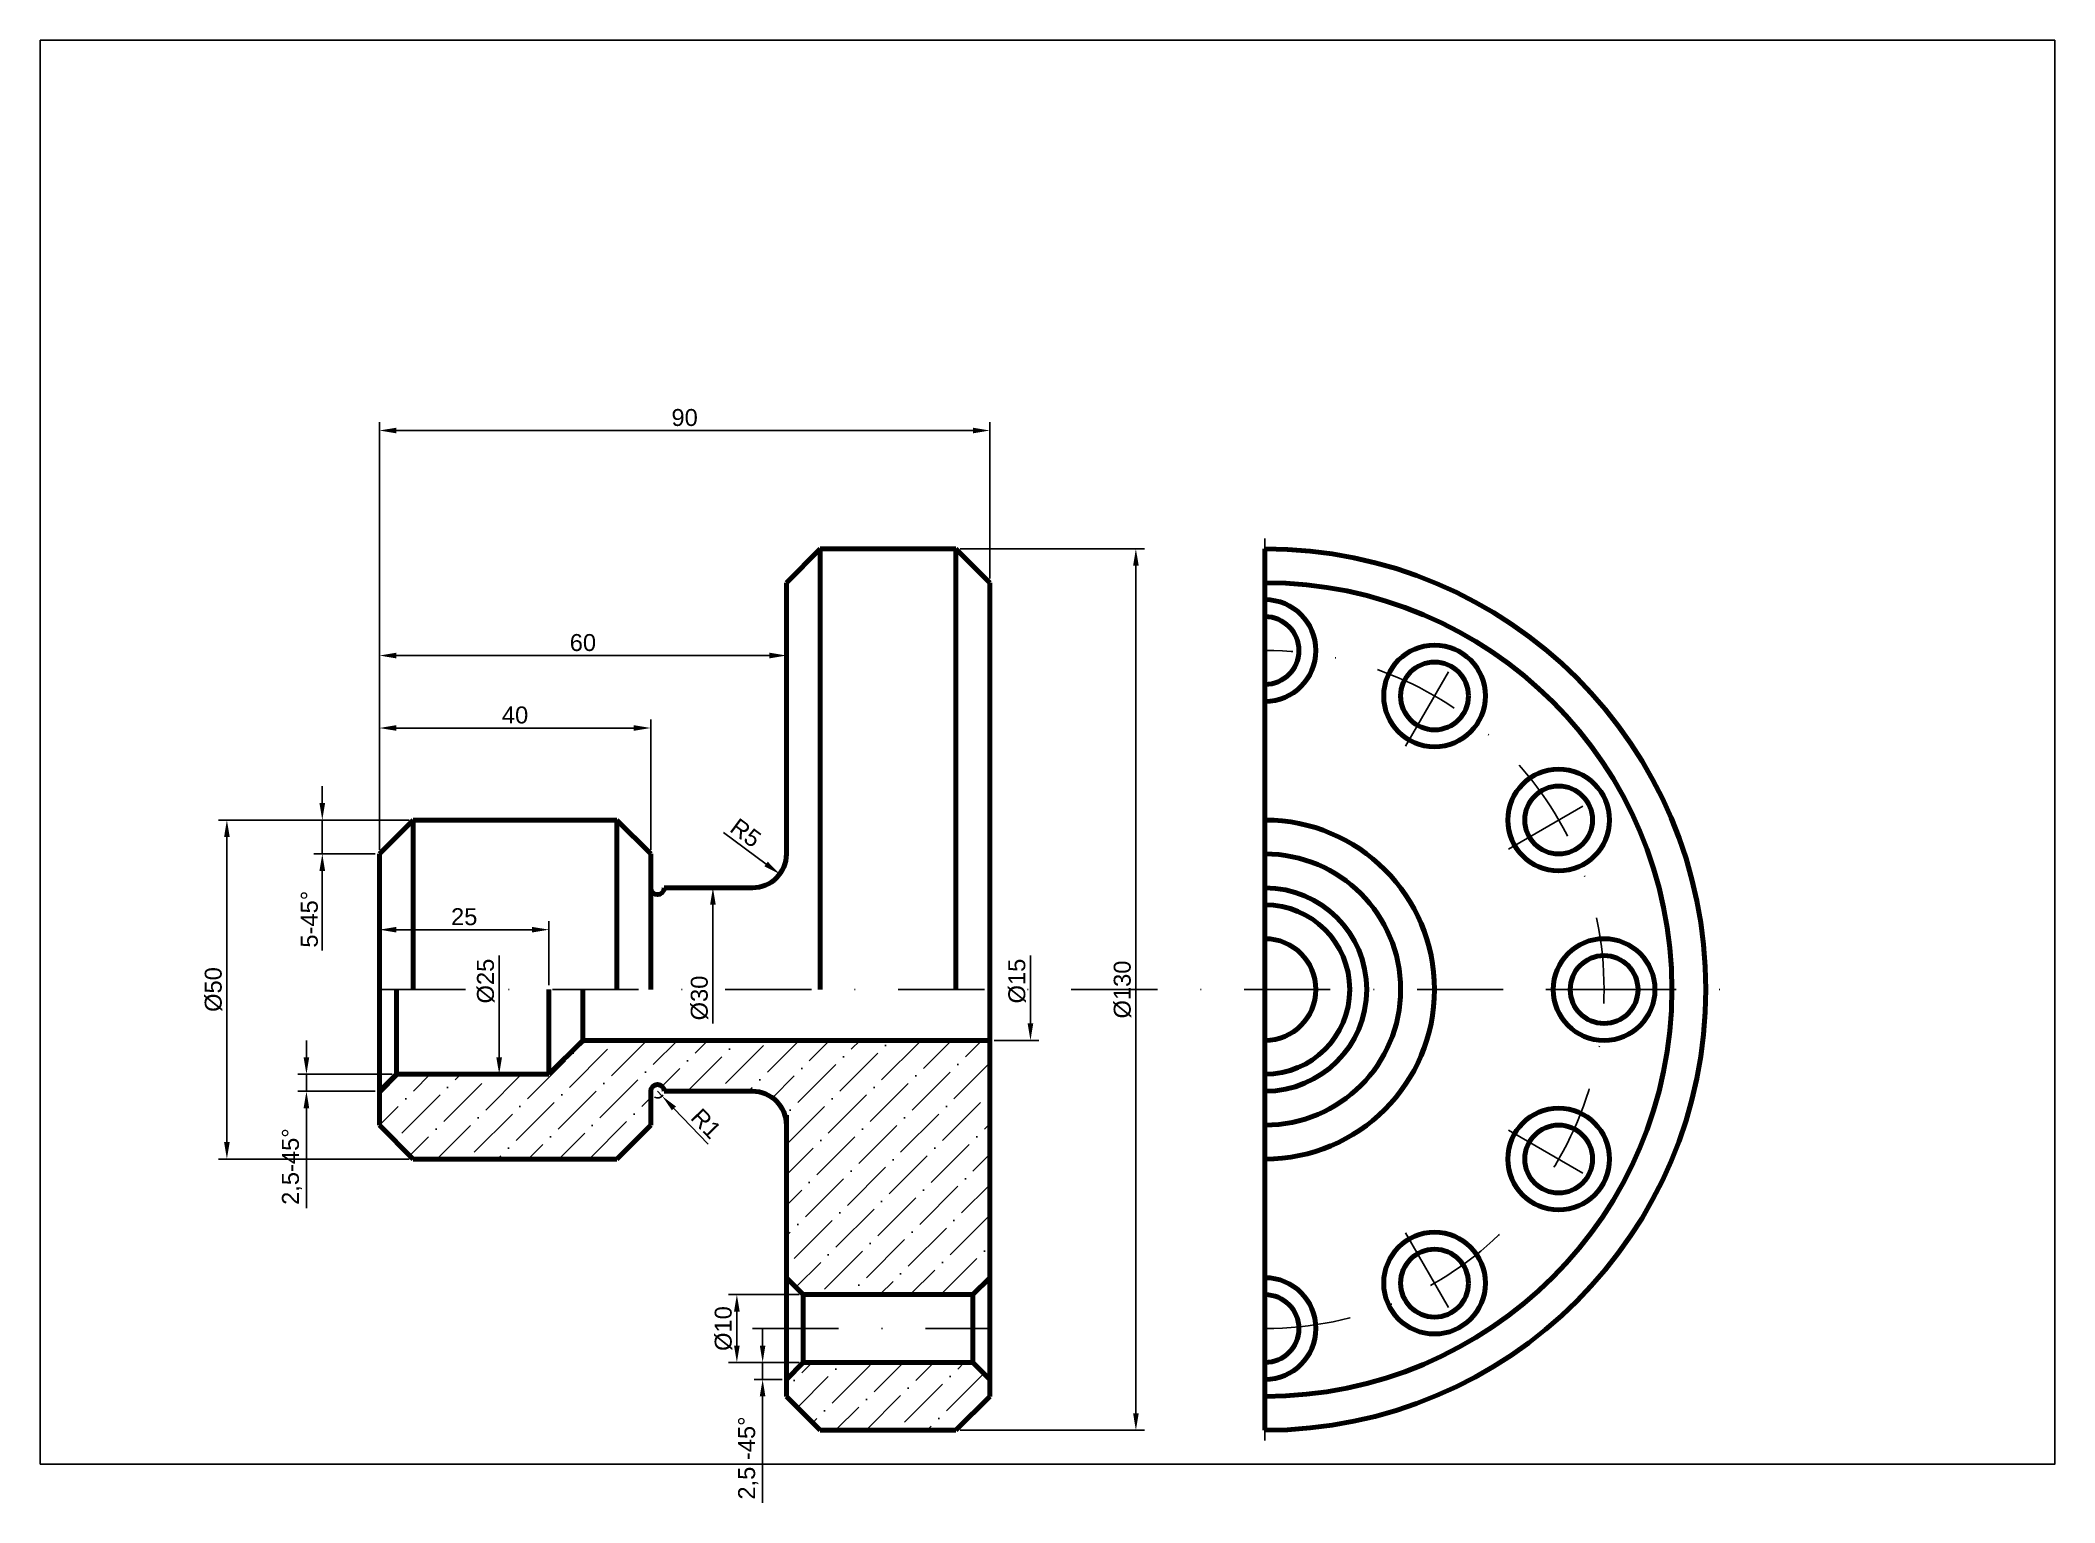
# Model space of a CAD drawing. Header units: millimetres. Extents: x 0 to 297, y -6 to 210.
import ezdxf

# ---------------------------------------------------------------- set-up
doc = ezdxf.new("R2010")
doc.units = ezdxf.units.MM
doc.linetypes.add('KRESKAKROPKA', pattern=[25.4, 12.7, -6.35, 0, -6.35])
doc.layers.add('kontur', color=7, linetype='Continuous', lineweight=100)
for name, color, linetype in [('kreskowanie', 6, 'Continuous'), ('osie', 3, 'KRESKAKROPKA'), ('wymiary', 1, 'Continuous')]:
    doc.layers.add(name, color=color, linetype=linetype)
doc.styles.get("Standard").update_dxf_attribs({"font": 'arial.ttf'})
doc.dimstyles.new('ISO-25', dxfattribs={"dimtxt": 2.5, "dimasz": 2.5, "dimexe": 1.25, "dimexo": 0.625, "dimtad": 1, "dimtxsty": 'Standard', "dimcen": 2.5, "dimadec": 0, "dimazin": 0, "dimtfac": 1, "dimtmove": 0, "dimatfit": 3, "dimfxl": 1, "dimarcsym": 0})

# ---------------------------------------------------------------- blocks, each defined once
blk = doc.blocks.new('*D1')
at = {"layer": 'Defpoints', "color": 0, "transparency": 16777216}
for p in [(140, 152.45), (140, 130), (50, 90)]:
    blk.add_point(p, dxfattribs=at)
at = {"layer": 'wymiary', "color": 0, "lineweight": -2, "transparency": 16777216}
for p, q in [((50, 90.62), (50, 153.7)), ((52.5, 152.45), (137.5, 152.45)), ((140, 130.62), (140, 153.7))]:
    blk.add_line(p, q, dxfattribs=at)
at = {"layer": 'wymiary', "color": 0, "transparency": 16777216}
for points in [[(52.5, 152.86), (52.5, 152.03), (50, 152.45)], [(137.5, 152.86), (137.5, 152.03), (140, 152.45)]]:
    blk.add_solid(points, dxfattribs=at)
at = {"layer": 'wymiary', "color": 0, "transparency": 16777216, "insert": (95, 154.35), "char_height": 2.5, "attachment_point": 5}
blk.add_mtext('90', dxfattribs=at)
blk = doc.blocks.new('*D2')
at = {"layer": 'Defpoints', "color": 0, "transparency": 16777216}
for p in [(110, 119.26), (110, 109.27), (50, 90)]:
    blk.add_point(p, dxfattribs=at)
at = {"layer": 'wymiary', "color": 0, "lineweight": -2, "transparency": 16777216}
for p, q in [((50, 90.62), (50, 120.51)), ((52.5, 119.26), (107.5, 119.26)), ((110, 109.89), (110, 120.51))]:
    blk.add_line(p, q, dxfattribs=at)
at = {"layer": 'wymiary', "color": 0, "transparency": 16777216}
for points in [[(52.5, 119.68), (52.5, 118.84), (50, 119.26)], [(107.5, 119.68), (107.5, 118.84), (110, 119.26)]]:
    blk.add_solid(points, dxfattribs=at)
at = {"layer": 'wymiary', "color": 0, "transparency": 16777216, "insert": (80, 121.16), "char_height": 2.5, "attachment_point": 5}
blk.add_mtext('60', dxfattribs=at)
blk = doc.blocks.new('*D3')
at = {"layer": 'Defpoints', "color": 0, "transparency": 16777216}
for p in [(90, 108.57), (50, 90), (90, 90)]:
    blk.add_point(p, dxfattribs=at)
at = {"layer": 'wymiary', "color": 0, "lineweight": -2, "transparency": 16777216}
for p, q in [((50, 90.62), (50, 109.82)), ((52.5, 108.57), (87.5, 108.57)), ((90, 90.62), (90, 109.82))]:
    blk.add_line(p, q, dxfattribs=at)
at = {"layer": 'wymiary', "color": 0, "transparency": 16777216}
for points in [[(52.5, 108.99), (52.5, 108.16), (50, 108.57)], [(87.5, 108.99), (87.5, 108.16), (90, 108.57)]]:
    blk.add_solid(points, dxfattribs=at)
at = {"layer": 'wymiary', "color": 0, "transparency": 16777216, "insert": (70, 110.48), "char_height": 2.5, "attachment_point": 5}
blk.add_mtext('40', dxfattribs=at)
blk = doc.blocks.new('*D5')
at = {"layer": 'Defpoints', "color": 0, "transparency": 16777216}
for p in [(55, 95), (27.51, 45), (55, 45)]:
    blk.add_point(p, dxfattribs=at)
at = {"layer": 'wymiary', "color": 0, "lineweight": -2, "transparency": 16777216}
for p, q in [((54.38, 95), (26.26, 95)), ((27.51, 92.5), (27.51, 47.5)), ((54.38, 45), (26.26, 45))]:
    blk.add_line(p, q, dxfattribs=at)
at = {"layer": 'wymiary', "color": 0, "transparency": 16777216}
for points in [[(27.1, 92.5), (27.93, 92.5), (27.51, 95)], [(27.1, 47.5), (27.93, 47.5), (27.51, 45)]]:
    blk.add_solid(points, dxfattribs=at)
at = {"layer": 'wymiary', "color": 0, "transparency": 16777216, "insert": (25.54, 70), "char_height": 2.5, "attachment_point": 5, "rotation": 90}
blk.add_mtext('%%C50', dxfattribs=at)
blk = doc.blocks.new('*D7')
at = {"layer": 'Defpoints', "color": 0, "transparency": 16777216}
for p in [(50, 78.83), (50, 70), (75, 70)]:
    blk.add_point(p, dxfattribs=at)
at = {"layer": 'wymiary', "color": 0, "lineweight": -2, "transparency": 16777216}
for p, q in [((50, 70.63), (50, 80.08)), ((72.5, 78.83), (52.5, 78.83)), ((75, 70.63), (75, 80.08))]:
    blk.add_line(p, q, dxfattribs=at)
at = {"layer": 'wymiary', "color": 0, "transparency": 16777216}
for points in [[(52.5, 79.24), (52.5, 78.41), (50, 78.83)], [(72.5, 79.24), (72.5, 78.41), (75, 78.83)]]:
    blk.add_solid(points, dxfattribs=at)
at = {"layer": 'wymiary', "color": 0, "transparency": 16777216, "insert": (62.5, 80.73), "char_height": 2.5, "attachment_point": 5}
blk.add_mtext('25', dxfattribs=at)
blk = doc.blocks.new('*D9')
at = {"layer": 'Defpoints', "color": 0, "transparency": 16777216}
for p in [(105, 90), (109.02, 87.03)]:
    blk.add_point(p, dxfattribs=at)
at = {"layer": 'wymiary', "color": 0, "lineweight": -2, "transparency": 16777216}
blk.add_line((100.74, 93.15), (107.01, 88.51), dxfattribs=at)
at = {"layer": 'wymiary', "color": 0, "transparency": 16777216}
blk.add_solid([(107.26, 88.85), (106.76, 88.18), (109.02, 87.03)], dxfattribs=at)
at = {"layer": 'wymiary', "color": 0, "transparency": 16777216, "insert": (104, 93.1), "char_height": 2.5, "attachment_point": 5, "rotation": 323.5429}
blk.add_mtext('R5', dxfattribs=at)
blk = doc.blocks.new('*D10')
at = {"layer": 'Defpoints', "color": 0, "transparency": 16777216}
for p in [(112.5, 15), (106.5, 12.5), (110, 12.5)]:
    blk.add_point(p, dxfattribs=at)
at = {"layer": 'wymiary', "color": 0, "lineweight": -2, "transparency": 16777216}
for p, q in [((106.5, 17.5), (106.5, 20)), ((111.87, 15), (105.25, 15)), ((106.5, 15), (106.5, 12.5)), ((109.37, 12.5), (105.25, 12.5)), ((106.5, 10), (106.5, -5.69))]:
    blk.add_line(p, q, dxfattribs=at)
at = {"layer": 'wymiary', "color": 0, "transparency": 16777216}
for points in [[(106.08, 17.5), (106.91, 17.5), (106.5, 15)], [(106.08, 10), (106.91, 10), (106.5, 12.5)]]:
    blk.add_solid(points, dxfattribs=at)
at = {"layer": 'wymiary', "color": 0, "transparency": 16777216, "insert": (104.37, 0.91), "char_height": 2.5, "attachment_point": 5, "rotation": 90}
blk.add_mtext('2,5 -45%%D', dxfattribs=at)
blk = doc.blocks.new('*D11')
at = {"layer": 'Defpoints', "color": 0, "transparency": 16777216}
for p in [(55, 95), (41.58, 90), (50, 90)]:
    blk.add_point(p, dxfattribs=at)
at = {"layer": 'wymiary', "color": 0, "lineweight": -2, "transparency": 16777216}
for p, q in [((41.58, 97.5), (41.58, 100)), ((54.38, 95), (40.33, 95)), ((41.58, 95), (41.58, 90)), ((49.38, 90), (40.33, 90)), ((41.58, 87.5), (41.58, 75.74))]:
    blk.add_line(p, q, dxfattribs=at)
at = {"layer": 'wymiary', "color": 0, "transparency": 16777216}
for points in [[(41.16, 97.5), (41.99, 97.5), (41.58, 95)], [(41.16, 87.5), (41.99, 87.5), (41.58, 90)]]:
    blk.add_solid(points, dxfattribs=at)
at = {"layer": 'wymiary', "color": 0, "transparency": 16777216, "insert": (39.68, 80.37), "char_height": 2.5, "attachment_point": 5, "rotation": 90}
blk.add_mtext('5-45%%D', dxfattribs=at)
blk = doc.blocks.new('*D12')
at = {"layer": 'Defpoints', "color": 0, "transparency": 16777216}
for p in [(52.5, 57.5), (39.24, 55), (50, 55)]:
    blk.add_point(p, dxfattribs=at)
at = {"layer": 'wymiary', "color": 0, "lineweight": -2, "transparency": 16777216}
for p, q in [((39.24, 60), (39.24, 62.5)), ((51.88, 57.5), (37.99, 57.5)), ((39.24, 57.5), (39.24, 55)), ((49.38, 55), (37.99, 55)), ((39.24, 52.5), (39.24, 37.78))]:
    blk.add_line(p, q, dxfattribs=at)
at = {"layer": 'wymiary', "color": 0, "transparency": 16777216}
for points in [[(38.82, 60), (39.65, 60), (39.24, 57.5)], [(38.82, 52.5), (39.65, 52.5), (39.24, 55)]]:
    blk.add_solid(points, dxfattribs=at)
at = {"layer": 'wymiary', "color": 0, "transparency": 16777216, "insert": (37.11, 43.89), "char_height": 2.5, "attachment_point": 5, "rotation": 90}
blk.add_mtext('2,5-45%%D', dxfattribs=at)
blk = doc.blocks.new('*D13')
at = {"layer": 'Defpoints', "color": 0, "transparency": 16777216}
for p in [(102.7, 25), (112.5, 25), (112.5, 15)]:
    blk.add_point(p, dxfattribs=at)
at = {"layer": 'wymiary', "color": 0, "lineweight": -2, "transparency": 16777216}
for p, q in [((111.87, 25), (101.45, 25)), ((102.7, 17.5), (102.7, 22.5)), ((111.87, 15), (101.45, 15))]:
    blk.add_line(p, q, dxfattribs=at)
at = {"layer": 'wymiary', "color": 0, "transparency": 16777216}
for points in [[(102.28, 22.5), (103.12, 22.5), (102.7, 25)], [(102.28, 17.5), (103.12, 17.5), (102.7, 15)]]:
    blk.add_solid(points, dxfattribs=at)
at = {"layer": 'wymiary', "color": 0, "transparency": 16777216, "insert": (100.73, 20), "char_height": 2.5, "attachment_point": 5, "rotation": 90}
blk.add_mtext('%%C10', dxfattribs=at)
blk = doc.blocks.new('*D14')
at = {"layer": 'Defpoints', "color": 0, "transparency": 16777216}
for p in [(91, 55), (91.69, 54.28)]:
    blk.add_point(p, dxfattribs=at)
at = {"layer": 'wymiary', "color": 0, "lineweight": -2, "transparency": 16777216}
for p, q in [((91, 55), (91.69, 54.28)), ((98.47, 47.21), (93.42, 52.47))]:
    blk.add_line(p, q, dxfattribs=at)
blk.add_arc((91, 55), 1, 242.1808, 324.1901, dxfattribs=at)
at = {"layer": 'wymiary', "color": 0, "transparency": 16777216}
blk.add_solid([(93.72, 52.76), (93.12, 52.19), (91.69, 54.28)], dxfattribs=at)
at = {"layer": 'wymiary', "color": 0, "transparency": 16777216, "insert": (98.17, 50.24), "char_height": 2.5, "attachment_point": 5, "rotation": 313.8006}
blk.add_mtext('R1', dxfattribs=at)
blk = doc.blocks.new('*D15')
at = {"layer": 'Defpoints', "color": 0, "transparency": 16777216}
for p in [(135, 135), (135, 5), (161.53, 5)]:
    blk.add_point(p, dxfattribs=at)
at = {"layer": 'wymiary', "color": 0, "lineweight": -2, "transparency": 16777216}
for p, q in [((135.62, 135), (162.78, 135)), ((161.53, 132.5), (161.53, 7.5)), ((135.62, 5), (162.78, 5))]:
    blk.add_line(p, q, dxfattribs=at)
at = {"layer": 'wymiary', "color": 0, "transparency": 16777216}
for points in [[(161.12, 132.5), (161.95, 132.5), (161.53, 135)], [(161.12, 7.5), (161.95, 7.5), (161.53, 5)]]:
    blk.add_solid(points, dxfattribs=at)
at = {"layer": 'wymiary', "color": 0, "transparency": 16777216, "insert": (159.56, 70), "char_height": 2.5, "attachment_point": 5, "rotation": 90}
blk.add_mtext('%%C130', dxfattribs=at)
blk = doc.blocks.new('*D23')
at = {"layer": 'Defpoints', "color": 0, "transparency": 16777216}
for p in [(98.5, 85), (99.17, 85), (98.5, 55)]:
    blk.add_point(p, dxfattribs=at)
at = {"layer": 'wymiary', "color": 0, "lineweight": -2, "transparency": 16777216}
for p, q in [((99.13, 85), (100.42, 85)), ((99.17, 82.5), (99.17, 64.98)), ((99.13, 55), (100.42, 55))]:
    blk.add_line(p, q, dxfattribs=at)
at = {"layer": 'wymiary', "color": 0, "transparency": 16777216}
blk.add_solid([(98.75, 82.5), (99.59, 82.5), (99.17, 85)], dxfattribs=at)
at = {"layer": 'wymiary', "color": 0, "transparency": 16777216, "insert": (97.2, 68.75), "char_height": 2.5, "attachment_point": 5, "rotation": 90}
blk.add_mtext('%%C30', dxfattribs=at)
blk = doc.blocks.new('_None')
blk = doc.blocks.new('*D24')
at = {"layer": 'Defpoints', "color": 0, "transparency": 16777216}
for p in [(67.66, 82.5), (67.66, 82.5), (67.66, 57.5)]:
    blk.add_point(p, dxfattribs=at)
at = {"layer": 'wymiary', "color": 0, "lineweight": -2, "transparency": 16777216}
for p, q in [((67.66, 60), (67.66, 75.03)), ((68.28, 57.5), (68.91, 57.5))]:
    blk.add_line(p, q, dxfattribs=at)
at = {"layer": 'wymiary', "color": 0, "transparency": 16777216}
blk.add_solid([(67.24, 60), (68.07, 60), (67.66, 57.5)], dxfattribs=at)
at = {"layer": 'wymiary', "color": 0, "transparency": 16777216, "insert": (65.68, 71.25), "char_height": 2.5, "attachment_point": 5, "rotation": 90}
blk.add_mtext('%%C25', dxfattribs=at)
blk = doc.blocks.new('*D25')
at = {"layer": 'Defpoints', "color": 0, "transparency": 16777216}
for p in [(140, 77.5), (145.99, 77.5), (140, 62.5)]:
    blk.add_point(p, dxfattribs=at)
at = {"layer": 'wymiary', "color": 0, "lineweight": -2, "transparency": 16777216}
for p, q in [((145.99, 65), (145.99, 75.03)), ((140.62, 62.5), (147.24, 62.5))]:
    blk.add_line(p, q, dxfattribs=at)
at = {"layer": 'wymiary', "color": 0, "transparency": 16777216}
blk.add_solid([(145.57, 65), (146.4, 65), (145.99, 62.5)], dxfattribs=at)
at = {"layer": 'wymiary', "color": 0, "transparency": 16777216, "insert": (144.02, 71.25), "char_height": 2.5, "attachment_point": 5, "rotation": 90}
blk.add_mtext('%%C15', dxfattribs=at)

msp = doc.modelspace()

# ---------------------------------------------------------------- hatches: boundary and pattern name
at = {"layer": 'kreskowanie'}
h = msp.add_hatch(dxfattribs=at)
h.set_pattern_fill('ANSI36', color=256)
h.paths.add_polyline_path([(140, 10), (140, 12.5), (137.5, 15), (112.5, 15), (110, 12.5), (110, 10), (115, 5), (135, 5)])
h.paths.add_polyline_path([(140, 62.5), (80, 62.5), (75, 57.5), (52.5, 57.5), (50, 55), (50, 50), (55, 45), (85, 45), (90, 50), (90, 55, -1), (92, 55), (105, 55, -0.4142136), (110, 50), (110, 27.5), (112.5, 25), (137.5, 25), (140, 27.5)])

# ---------------------------------------------------------------- linework, layer by layer
msp.add_lwpolyline([(0, 0), (297, 0), (297, 210), (0, 210)], close=True)
at = {"layer": 'kontur'}
for p, q in [((115, 135), (110, 130)), ((135, 135), (115, 135)), ((115, 135), (115, 70)), ((135, 135), (140, 130)), ((135, 135), (135, 70)), ((180.564, 135), (180.564, 5)), ((110, 130), (110, 90)), ((140, 70), (140, 130)), ((50, 90), (55, 95)), ((55, 95), (85, 95)), ((55, 95), (55, 70)), ((85, 95), (90, 90)), ((85, 95), (85, 70)), ((50, 90), (50, 56.464)), ((50, 90), (50, 90)), ((90, 90), (90, 90)), ((90, 90), (90, 70)), ((92, 85), (105, 85)), ((140, 62.5), (140, 77.5)), ((52.5, 57.5), (52.5, 70)), ((75, 57.5), (75, 70)), ((80, 62.5), (80, 70)), ((140, 70), (140, 27.5)), ((75, 57.5), (80, 62.5)), ((140, 62.5), (80, 62.5)), ((80, 62.5), (80, 62.5)), ((52.5, 57.5), (50, 55)), ((50, 56.464), (50, 55)), ((75, 57.5), (52.5, 57.5)), ((62.29, 57.5), (75, 57.5)), ((75, 57.5), (75, 57.5)), ((50, 55), (50, 50)), ((90, 55), (90, 50)), ((92, 55), (105, 55)), ((110, 27.5), (110, 51.464)), ((50, 50), (50, 50)), ((50, 50), (55, 45)), ((90, 50), (85, 45)), ((90, 50), (90, 50)), ((55, 45), (85, 45)), ((112.5, 25), (110, 27.5)), ((110, 27.5), (110, 12.5)), ((137.5, 25), (140, 27.5)), ((140, 27.5), (140, 12.5)), ((112.5, 25), (137.5, 25)), ((112.5, 25), (112.5, 15)), ((137.5, 25), (137.5, 15)), ((110, 12.5), (112.5, 15)), ((137.5, 15), (112.5, 15)), ((137.5, 15), (140, 12.5)), ((110, 10), (110, 12.5)), ((140, 12.5), (140, 10)), ((115, 5), (110, 10)), ((135, 5), (140, 10)), ((135, 5), (115, 5))]:
    msp.add_line(p, q, dxfattribs=at)
for centre, radius in [((205.564, 113.301), 7.5), ((205.564, 113.301), 5), ((223.866, 95), 7.5), ((223.866, 95), 5), ((230.564, 70), 7.5), ((230.564, 70), 5), ((223.866, 45), 7.5), ((223.866, 45), 5), ((205.564, 26.699), 7.5), ((205.564, 26.699), 5)]:
    msp.add_circle(centre, radius, dxfattribs=at)
for centre, radius, start, end in [((180.564, 70), 65, 270, 90), ((180.564, 70), 60, 270, 90), ((180.564, 120), 7.5, 270, 90), ((180.564, 120), 5, 270, 90), ((180.564, 70), 25, 270, 90), ((105, 90), 5, 270, 0), ((180.564, 70), 20, 270, 90), ((91, 85), 1, 180, 0), ((180.564, 70), 15, 270, 90), ((180.564, 70), 12.5, 270, 90), ((180.564, 70), 7.5, 270, 90), ((91, 55), 1, 0, 180), ((105, 50), 5, 0, 90), ((180.564, 20), 7.5, 270, 90), ((180.564, 20), 5, 270, 90)]:
    msp.add_arc(centre, radius, start, end, dxfattribs=at)
at = {"layer": 'osie'}
for p, q in [((180.564, 136.5), (180.564, 3.5)), ((201.28, 105.881), (209.907, 120.823)), ((216.446, 90.716), (231.387, 99.343)), ((50, 70), (249.654, 70)), ((221.997, 70), (239.249, 70)), ((216.446, 49.284), (231.387, 40.657)), ((201.28, 34.119), (209.907, 19.177)), ((105, 20), (140, 20))]:
    msp.add_line(p, q, dxfattribs=at)
msp.add_arc((180.564, 70), 50, 270, 90, dxfattribs=at)

# ---------------------------------------------------------------- dimensions: what is measured, and where the dimension line sits
at = {"layer": 'wymiary'}
for base, p1, p2, picture, middle in [((140, 152.446), (50, 90), (140, 130), '*D1', (95, 154.347)), ((110, 119.261), (50, 90), (110, 109.268), '*D2', (80, 121.162)), ((90, 108.574), (50, 90), (90, 90), '*D3', (70, 110.475)), ((50, 78.827), (75, 70), (50, 70), '*D7', (62.5, 80.728))]:
    dim = msp.add_linear_dim(base=base, p1=p1, p2=p2, dimstyle='ISO-25', dxfattribs=at)
    dim.commit()
    dim.dimension.update_dxf_attribs({"geometry": picture, "text_midpoint": middle})
for base, p1, p2, text, picture, middle in [((161.534, 5), (135, 135), (135, 5), '%%C<>', '*D15', (159.563, 70)), ((41.576, 90), (55, 95), (50, 90), '<>-45%%D', '*D11', (39.68, 80.37)), ((27.513, 45), (55, 95), (55, 45), '%%C<>', '*D5', (25.542, 70)), ((39.238, 55), (52.5, 57.5), (50, 55), '<>-45%%D', '*D12', (37.111, 43.892)), ((102.701, 25), (112.5, 15), (112.5, 25), '%%C<>', '*D13', (100.729, 20)), ((106.495, 12.5), (112.5, 15), (110, 12.5), '<> -45%%D', '*D10', (104.368, 0.907))]:
    dim = msp.add_linear_dim(base=base, p1=p1, p2=p2, angle=90, text=text, dimstyle='ISO-25', dxfattribs=at)
    dim.commit()
    dim.dimension.update_dxf_attribs({"geometry": picture, "text_midpoint": middle})
dim = msp.add_radius_dim(center=(105, 90), mpoint=(109.022, 87.029), dimstyle='ISO-25', dxfattribs=at)
dim.commit()
dim.dimension.update_dxf_attribs({"geometry": '*D9', "text_midpoint": (102.869, 91.575), "dimtype": 164})
for base, p1, p2, override, picture, middle in [((99.171, 85), (98.5, 55), (98.5, 85), {"dimblk1": 'None', "dimsah": 1, "dimsd1": 1}, '*D23', (97.2, 68.75)), ((67.655, 82.5), (67.655, 57.5), (67.655, 82.5), {"dimblk2": 'None', "dimsah": 1, "dimse2": 1, "dimsd2": 1}, '*D24', (65.684, 71.25)), ((145.988, 77.5), (140, 62.5), (140, 77.5), {"dimblk2": 'None', "dimsah": 1, "dimse2": 1, "dimsd2": 1}, '*D25', (144.017, 71.25))]:
    dim = msp.add_linear_dim(base=base, p1=p1, p2=p2, angle=90, text='%%C<>', dimstyle='ISO-25', override=override, dxfattribs=at)
    dim.commit()
    dim.dimension.update_dxf_attribs({"geometry": picture, "text_midpoint": middle})
dim = msp.add_radius_dim(center=(91, 55), mpoint=(91.692, 54.278), dimstyle='ISO-25', dxfattribs=at)
dim.commit()
dim.dimension.update_dxf_attribs({"geometry": '*D14', "text_midpoint": (98.171, 50.239)})

doc.saveas('drawing.dxf')
